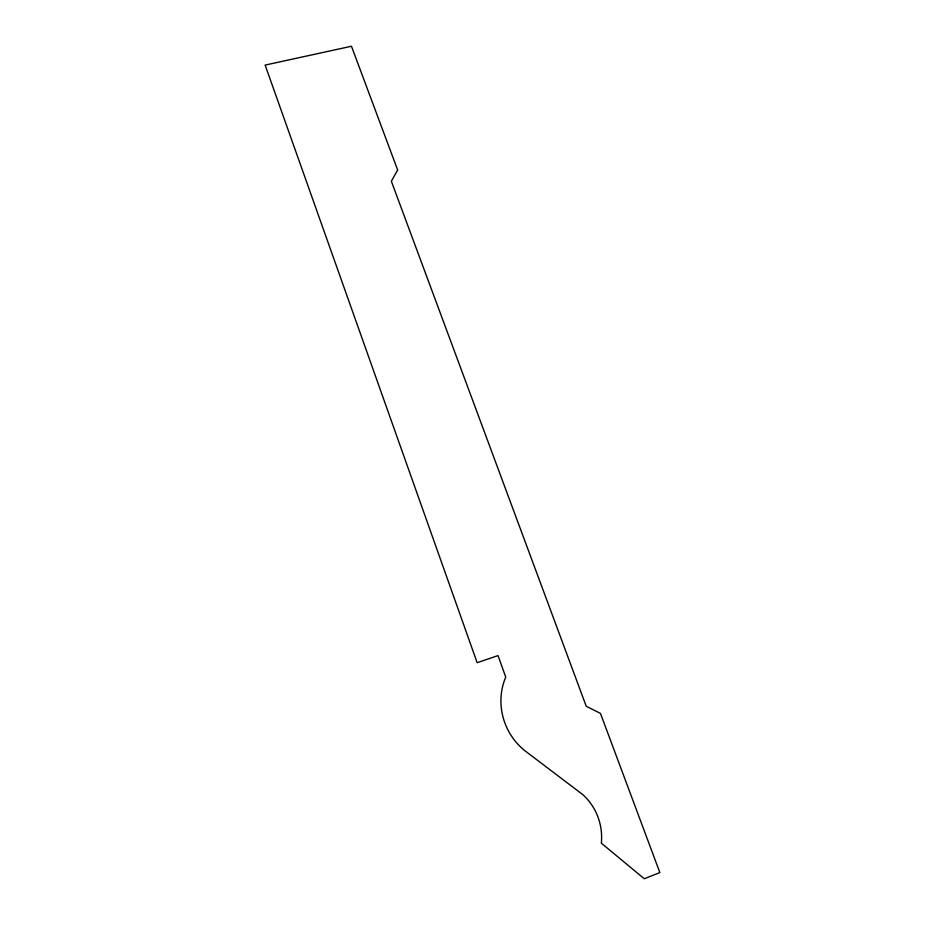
<?xml version="1.0" encoding="UTF-8"?>
<svg xmlns="http://www.w3.org/2000/svg" width="925" height="925" viewBox="0 0 925 925"><rect width="100%" height="100%" fill="white"/><g stroke="black" fill="none" stroke-linecap="round" stroke-linejoin="round"><path stroke-width="1.39" d="M397.646 169.992L391.356 181.242L586.219 706.237L600.452 713.406L659.86 872.576L644.286 878.75L601.343 843.172A54.668 51.037 78.7 0 0 582.785 794.61L526.984 752.314A60.842 57.512 65.1 0 1 505.744 677.112L498.02 655.582L477.161 662.716L265.14 65.085L351.465 46.25L397.646 169.992"/></g></svg>
